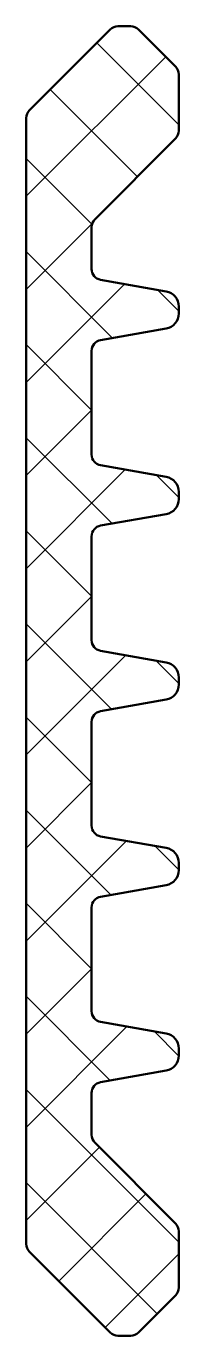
# Model space of a CAD drawing. Extents: x -3 to 4, y -68 to -8.
import ezdxf

# ---------------------------------------------------------------- set-up
doc = ezdxf.new("R2010")
doc.units = 0
for name, color, linetype, lineweight in [('0S-Alu contour', 7, 'Continuous', 50), ('0S-PT contour', 91, 'Continuous', 50), ('0S-PT hatch', 103, 'Continuous', 25)]:
    doc.layers.add(name, color=color, linetype=linetype, lineweight=lineweight)

# ---------------------------------------------------------------- blocks, each defined once
blk = doc.blocks.new('288138__E25CAC93_CC4C_4AB1_B07C_0F212A3E86B2_')
at = {"layer": '0S-PT hatch'}
h = blk.add_hatch(dxfattribs=at)
h.set_pattern_fill('ANSI37', color=256, scale=0.95, angle=90, style=0)
edge = h.paths.add_edge_path()
edge.add_line((4, -29.34), (4, -29.665))
edge.add_ellipse((3.3, -29.665), major_axis=(-0.7, 0), ratio=1, start_angle=100, end_angle=180, ccw=False)
edge.add_line((3.422, -30.354), (0.413, -30.885))
edge.add_arc((0.5, -31.377), 0.5, 100, 180)
edge.add_line((0, -31.377), (0, -36.128))
edge.add_arc((0.5, -36.128), 0.5, 180, 260)
edge.add_line((0.413, -36.62), (3.422, -37.15))
edge.add_ellipse((3.3, -37.84), major_axis=(-0.7, 0), ratio=1, start_angle=180, end_angle=260, ccw=False)
edge.add_line((4, -37.84), (4, -38.165))
edge.add_ellipse((3.3, -38.165), major_axis=(-0.7, 0), ratio=1, start_angle=100, end_angle=180, ccw=False)
edge.add_line((3.422, -38.854), (0.413, -39.385))
edge.add_arc((0.5, -39.877), 0.5, 100, 180)
edge.add_line((0, -39.877), (0, -44.628))
edge.add_arc((0.5, -44.628), 0.5, 180, 260)
edge.add_line((0.413, -45.12), (3.422, -45.65))
edge.add_ellipse((3.3, -46.34), major_axis=(-0.7, 0), ratio=1, start_angle=180, end_angle=260, ccw=False)
edge.add_line((4, -46.34), (4, -46.665))
edge.add_ellipse((3.3, -46.665), major_axis=(-0.7, 0), ratio=1, start_angle=100, end_angle=180, ccw=False)
edge.add_line((3.422, -47.354), (0.413, -47.885))
edge.add_arc((0.5, -48.377), 0.5, 100, 180)
edge.add_line((0, -48.377), (0, -53.128))
edge.add_arc((0.5, -53.128), 0.5, 180, 260)
edge.add_line((0.413, -53.62), (3.422, -54.15))
edge.add_ellipse((3.3, -54.84), major_axis=(-0.7, 0), ratio=1, start_angle=180, end_angle=260, ccw=False)
edge.add_line((4, -54.84), (4, -55.165))
edge.add_ellipse((3.3, -55.165), major_axis=(-0.7, 0), ratio=1, start_angle=100, end_angle=180, ccw=False)
edge.add_line((3.422, -55.854), (0.413, -56.385))
edge.add_arc((0.5, -56.877), 0.5, 100, 180)
edge.add_line((0, -56.877), (0, -58.795))
edge.add_arc((0.5, -58.795), 0.5, 180, 225)
edge.add_line((0.146, -59.149), (3.854, -62.856))
edge.add_ellipse((3.5, -63.21), major_axis=(-0.5, 0), ratio=1, start_angle=180, end_angle=225, ccw=False)
edge.add_line((4, -63.21), (4, -65.795))
edge.add_ellipse((3.5, -65.795), major_axis=(-0.5, 0), ratio=1, start_angle=135, end_angle=180, ccw=False)
edge.add_line((3.854, -66.149), (2.146, -67.856))
edge.add_ellipse((1.793, -67.502), major_axis=(-0.5, 0), ratio=1, start_angle=90, end_angle=135, ccw=False)
edge.add_line((1.793, -68.002), (1.207, -68.002))
edge.add_ellipse((1.207, -67.502), major_axis=(-0.5, 0), ratio=1, start_angle=45, end_angle=90, ccw=False)
edge.add_line((0.854, -67.856), (-2.854, -64.149))
edge.add_ellipse((-2.5, -63.795), major_axis=(-0.5, 0), ratio=1, start_angle=0, end_angle=45, ccw=False)
edge.add_line((-3, -63.795), (-3, -12.21))
edge.add_ellipse((-2.5, -12.21), major_axis=(-0.5, 0), ratio=1, start_angle=315, end_angle=360, ccw=False)
edge.add_line((-2.854, -11.856), (0.854, -8.149))
edge.add_ellipse((1.207, -8.502), major_axis=(-0.5, 0), ratio=1, start_angle=270, end_angle=315, ccw=False)
edge.add_line((1.207, -8.002), (1.793, -8.002))
edge.add_ellipse((1.793, -8.502), major_axis=(-0.5, 0), ratio=1, start_angle=225, end_angle=270, ccw=False)
edge.add_line((2.146, -8.149), (3.854, -9.856))
edge.add_ellipse((3.5, -10.21), major_axis=(-0.5, 0), ratio=1, start_angle=180, end_angle=225, ccw=False)
edge.add_line((4, -10.21), (4, -12.795))
edge.add_ellipse((3.5, -12.795), major_axis=(-0.5, 0), ratio=1, start_angle=135, end_angle=180, ccw=False)
edge.add_line((3.854, -13.149), (0.146, -16.856))
edge.add_arc((0.5, -17.21), 0.5, 135, 180)
edge.add_line((0, -17.21), (0, -19.128))
edge.add_arc((0.5, -19.128), 0.5, 180, 260)
edge.add_line((0.413, -19.62), (3.422, -20.15))
edge.add_ellipse((3.3, -20.84), major_axis=(-0.7, 0), ratio=1, start_angle=180, end_angle=260, ccw=False)
edge.add_line((4, -20.84), (4, -21.165))
edge.add_ellipse((3.3, -21.165), major_axis=(-0.7, 0), ratio=1, start_angle=100, end_angle=180, ccw=False)
edge.add_line((3.422, -21.854), (0.413, -22.385))
edge.add_arc((0.5, -22.877), 0.5, 100, 180)
edge.add_line((0, -22.877), (0, -27.628))
edge.add_arc((0.5, -27.628), 0.5, 180, 260)
edge.add_line((0.413, -28.12), (3.422, -28.65))
edge.add_ellipse((3.3, -29.34), major_axis=(-0.7, 0), ratio=1, start_angle=180, end_angle=260, ccw=False)
at = {"layer": '0S-PT contour', "color": 7}
for points in [[(-2.854, -11.856), (0.854, -8.149)], [(1.207, -8.002), (1.793, -8.002)], [(2.146, -8.149), (3.854, -9.856)], [(4, -10.21), (4, -12.795)], [(-3, -63.795), (-3, -12.21)], [(3.854, -13.149), (0.146, -16.856)], [(0, -17.21), (0, -19.128)], [(0.413, -19.62), (3.422, -20.15)], [(4, -20.84), (4, -21.165)], [(3.422, -21.854), (0.413, -22.385)], [(0, -22.877), (0, -27.628)], [(0.413, -28.12), (3.422, -28.65)], [(4, -29.34), (4, -29.665)], [(3.422, -30.354), (0.413, -30.885)], [(0, -31.377), (0, -36.128)], [(0.413, -36.62), (3.422, -37.15)], [(4, -37.84), (4, -38.165)], [(3.422, -38.854), (0.413, -39.385)], [(0, -39.877), (0, -44.628)], [(0.413, -45.12), (3.422, -45.65)], [(4, -46.34), (4, -46.665)], [(3.422, -47.354), (0.413, -47.885)], [(0, -48.377), (0, -53.128)], [(0.413, -53.62), (3.422, -54.15)], [(4, -54.84), (4, -55.165)], [(3.422, -55.854), (0.413, -56.385)], [(0, -56.877), (0, -58.795)], [(0.146, -59.149), (3.854, -62.856)], [(4, -63.21), (4, -65.795)], [(0.854, -67.856), (-2.854, -64.149)], [(3.854, -66.149), (2.146, -67.856)], [(1.793, -68.002), (1.207, -68.002)]]:
    blk.add_lwpolyline(points, dxfattribs=at)
at = {"layer": '0S-PT contour', "color": 7, "extrusion": (0, 0, -1)}
for centre, radius, start, end in [((-1.207, -8.502), 0.5, 45, 90), ((-1.793, -8.502), 0.5, 90, 135), ((-3.5, -10.21), 0.5, 135, 180), ((2.5, -12.21), 0.5, 0, 45), ((-3.5, -12.795), 0.5, 180, 225), ((-3.3, -20.84), 0.7, 100, 180), ((-3.3, -21.165), 0.7, 180, 260), ((-3.3, -29.34), 0.7, 100, 180), ((-3.3, -29.665), 0.7, 180, 260), ((-3.3, -37.84), 0.7, 100, 180), ((-3.3, -38.165), 0.7, 180, 260), ((-3.3, -46.34), 0.7, 100, 180), ((-3.3, -46.665), 0.7, 180, 260), ((-3.3, -54.84), 0.7, 100, 180), ((-3.3, -55.165), 0.7, 180, 260), ((-3.5, -63.21), 0.5, 135, 180), ((2.5, -63.795), 0.5, 315, 0), ((-3.5, -65.795), 0.5, 180, 225), ((-1.207, -67.502), 0.5, 270, 315), ((-1.793, -67.502), 0.5, 225, 270)]:
    blk.add_arc(centre, radius, start, end, dxfattribs=at)
at = {"layer": '0S-PT contour', "color": 7}
for centre, start, end in [((0.5, -17.21), 135, 180), ((0.5, -19.128), 180, 260), ((0.5, -22.877), 100, 180), ((0.5, -27.628), 180, 260), ((0.5, -31.377), 100, 180), ((0.5, -36.128), 180, 260), ((0.5, -39.877), 100, 180), ((0.5, -44.628), 180, 260), ((0.5, -48.377), 100, 180), ((0.5, -53.128), 180, 260), ((0.5, -56.877), 100, 180), ((0.5, -58.795), 180, 225)]:
    blk.add_arc(centre, 0.5, start, end, dxfattribs=at)
blk = doc.blocks.new('288138__2F12C111_B2C1_4BA4_8F8C_BAB92B5CB48D_')
at = {"layer": '0S-PT contour', "color": 7}
blk.add_blockref('288138__E25CAC93_CC4C_4AB1_B07C_0F212A3E86B2_', (0, 0), dxfattribs=at)

msp = doc.modelspace()

# ---------------------------------------------------------------- block references
at = {"layer": '0S-Alu contour', "color": 7}
msp.add_blockref('288138__2F12C111_B2C1_4BA4_8F8C_BAB92B5CB48D_', (0, 0), dxfattribs=at)

doc.saveas('drawing.dxf')
